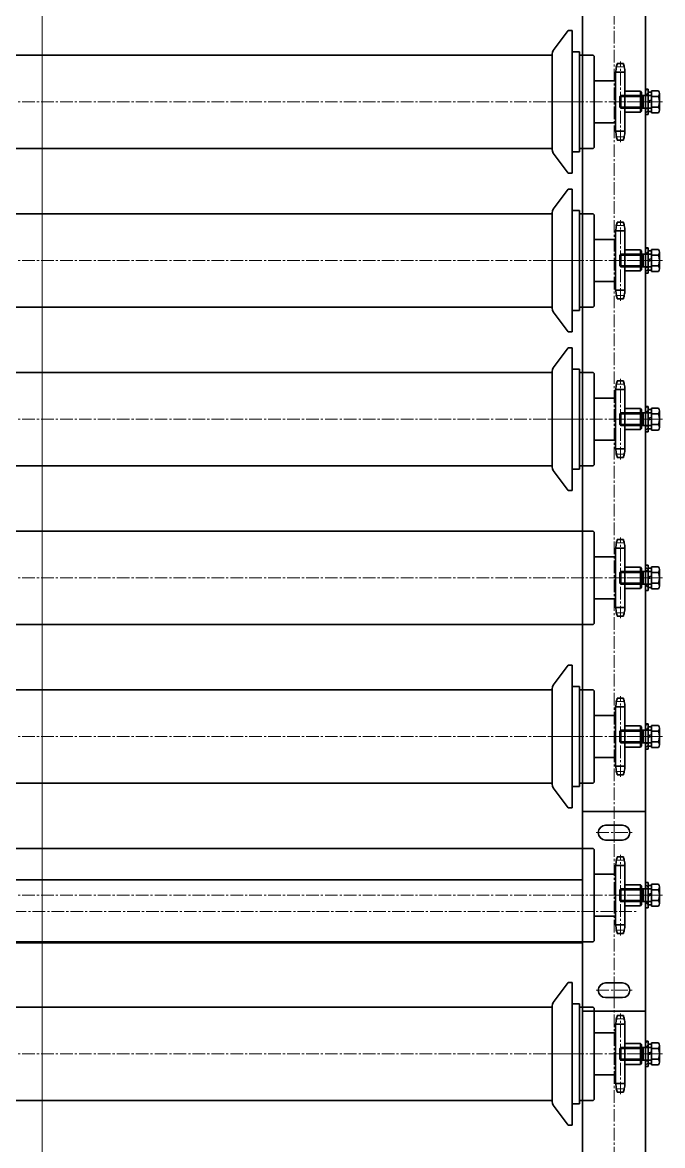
# Model space of a CAD drawing. Header units: millimetres. Extents: x -67280 to 67280, y -47520 to 47520.
# Drawn here: x -47267 to -46658, y -7120 to -6051 of the extents above; entities that cross this region are included whole.
import ezdxf

# ---------------------------------------------------------------- set-up
doc = ezdxf.new("R2010")
doc.units = ezdxf.units.MM
doc.linetypes.add('点画线', pattern=[18, 12, -2, 2, -2])
for name, color, linetype, lineweight in [('ACAD细实线', 2, 'Continuous', 18), ('EB0', 7, 'Continuous', 35), ('EB0_1', 7, 'Continuous', 35), ('中心线层', 1, '点画线', 18), ('粗实线层', 7, 'Continuous', 35)]:
    doc.layers.add(name, color=color, linetype=linetype, lineweight=lineweight)

# ---------------------------------------------------------------- blocks, each defined once
blk = doc.blocks.new('*X1842')
at = {"layer": 'EB0', "linetype": '点画线', "lineweight": 18}
for p, q in [((25, 2693.5), (25, 2770.5)), ((25, 2693.5), (25, 2770.5)), ((20.5, 2765.2), (29.4, 2765.2)), ((20.5, 2765.2), (29.4, 2765.2)), ((-1101.9, 2732), (63.1, 2732)), ((-1101.9, 2732), (63.1, 2732)), ((-18, 2732), (-43, 2732)), ((-18, 2732), (-43, 2732)), ((65.1, 2732), (21.6, 2732)), ((65.1, 2732), (21.6, 2732)), ((48.5, 2732), (57.6, 2732)), ((48.5, 2732), (57.6, 2732)), ((20.5, 2698.8), (29.4, 2698.8)), ((20.5, 2698.8), (29.4, 2698.8)), ((25, 2542.5), (25, 2619.5)), ((25, 2542.5), (25, 2619.5)), ((20.5, 2614.2), (29.4, 2614.2)), ((20.5, 2614.2), (29.4, 2614.2)), ((-1101.9, 2581), (63.1, 2581)), ((-1101.9, 2581), (63.1, 2581)), ((-18, 2581), (-43, 2581)), ((-18, 2581), (-43, 2581)), ((65.1, 2581), (21.6, 2581)), ((65.1, 2581), (21.6, 2581)), ((48.5, 2581), (57.6, 2581)), ((48.5, 2581), (57.6, 2581)), ((20.5, 2547.8), (29.4, 2547.8)), ((20.5, 2547.8), (29.4, 2547.8)), ((20.5, 2463.2), (29.4, 2463.2)), ((20.5, 2463.2), (29.4, 2463.2)), ((25, 2391.5), (25, 2468.5)), ((25, 2391.5), (25, 2468.5)), ((-1101.9, 2430), (63.1, 2430)), ((-1101.9, 2430), (63.1, 2430)), ((-18, 2430), (-43, 2430)), ((-18, 2430), (-43, 2430)), ((65.1, 2430), (21.6, 2430)), ((65.1, 2430), (21.6, 2430)), ((48.5, 2430), (57.6, 2430)), ((48.5, 2430), (57.6, 2430)), ((20.5, 2396.8), (29.4, 2396.8)), ((20.5, 2396.8), (29.4, 2396.8)), ((20.5, 2312.2), (29.4, 2312.2)), ((25, 2240.5), (25, 2317.5)), ((-1101.9, 2279), (63.1, 2279)), ((65.1, 2279), (21.6, 2279)), ((48.5, 2279), (57.6, 2279)), ((20.5, 2245.8), (29.4, 2245.8)), ((20.5, 2161.2), (29.4, 2161.2)), ((25, 2089.5), (25, 2166.5)), ((-1101.9, 2128), (63.1, 2128)), ((-18, 2128), (-43, 2128)), ((65.1, 2128), (21.6, 2128)), ((48.5, 2128), (57.6, 2128)), ((20.5, 2094.8), (29.4, 2094.8)), ((20.5, 2010.2), (29.4, 2010.2)), ((25, 1938.5), (25, 2015.5)), ((-1101.9, 1977), (63.1, 1977)), ((65.1, 1977), (21.6, 1977)), ((48.5, 1977), (57.6, 1977)), ((20.5, 1943.8), (29.4, 1943.8)), ((25, 1787.5), (25, 1864.5)), ((20.5, 1859.2), (29.4, 1859.2)), ((-1101.9, 1826), (63.1, 1826)), ((-18, 1826), (-43, 1826)), ((65.1, 1826), (21.6, 1826)), ((48.5, 1826), (57.6, 1826)), ((20.5, 1792.8), (29.4, 1792.8))]:
    blk.add_line(p, q, dxfattribs=at)
at = {"layer": 'EB0'}
for p, q in [((24.6, 2737.1), (25.5, 2738)), ((24.6, 2737.1), (25.5, 2738)), ((24.6, 2726.9), (24.6, 2737.1)), ((46.6, 2737.1), (24.6, 2737.1)), ((24.6, 2726.9), (24.6, 2737.1)), ((46.6, 2737.1), (24.6, 2737.1)), ((54.6, 2738), (25.5, 2738)), ((25.5, 2726), (25.5, 2738)), ((54.6, 2738), (25.5, 2738)), ((25.5, 2726), (25.5, 2738)), ((45, 2738.1), (49, 2738.1)), ((45, 2738.1), (49, 2738.1)), ((46.6, 2726), (46.6, 2738)), ((46.6, 2726), (46.6, 2738)), ((49, 2720), (49, 2744)), ((49, 2744), (51.5, 2744)), ((49, 2720), (49, 2744)), ((49, 2744), (51.5, 2744)), ((49, 2738.5), (51.5, 2738.5)), ((49, 2738.5), (51.5, 2738.5)), ((51.5, 2744), (51.5, 2720)), ((51.5, 2744), (51.5, 2720)), ((51.5, 2741.2), (51.5, 2722.8)), ((51.5, 2741.2), (54.6, 2741.2)), ((51.5, 2741.2), (51.5, 2722.8)), ((51.5, 2741.2), (54.6, 2741.2)), ((54.6, 2721.6), (54.6, 2742.4)), ((61.3, 2742.4), (54.6, 2742.4)), ((54.6, 2721.6), (54.6, 2742.4)), ((61.3, 2742.4), (54.6, 2742.4)), ((54.6, 2741.2), (54.6, 2722.8)), ((54.6, 2741.2), (54.6, 2722.8)), ((54.6, 2726), (54.6, 2738)), ((54.6, 2726), (54.6, 2738)), ((61.3, 2737.2), (54.6, 2737.2)), ((61.3, 2737.2), (54.6, 2737.2)), ((62.1, 2724.2), (62.1, 2739.8)), ((62.1, 2724.2), (62.1, 2739.8)), ((24.6, 2726.9), (25.5, 2726)), ((46.6, 2726.9), (24.6, 2726.9)), ((24.6, 2726.9), (25.5, 2726)), ((46.6, 2726.9), (24.6, 2726.9)), ((54.6, 2726), (25.5, 2726)), ((54.6, 2726), (25.5, 2726)), ((45, 2725.9), (49, 2725.9)), ((45, 2725.9), (49, 2725.9)), ((51.5, 2725.5), (49, 2725.5)), ((51.5, 2725.5), (49, 2725.5)), ((51.5, 2732.8), (54.6, 2733.6)), ((51.5, 2732.8), (54.6, 2733.6)), ((51.5, 2731.2), (51.9, 2731.3)), ((51.5, 2731.2), (51.9, 2731.3)), ((51.9, 2731.3), (54.6, 2732)), ((51.9, 2731.3), (54.6, 2732)), ((61.3, 2726.8), (54.6, 2726.8)), ((61.3, 2726.8), (54.6, 2726.8)), ((51.5, 2720), (49, 2720)), ((51.5, 2720), (49, 2720)), ((51.5, 2722.8), (54.6, 2722.8)), ((51.5, 2722.8), (54.6, 2722.8)), ((61.3, 2721.6), (54.6, 2721.6)), ((61.3, 2721.6), (54.6, 2721.6)), ((24.6, 2586.1), (25.5, 2587)), ((24.6, 2586.1), (25.5, 2587)), ((54.6, 2587), (25.5, 2587)), ((25.5, 2575), (25.5, 2587)), ((54.6, 2587), (25.5, 2587)), ((25.5, 2575), (25.5, 2587)), ((45, 2587.1), (49, 2587.1)), ((45, 2587.1), (49, 2587.1)), ((46.6, 2575), (46.6, 2587)), ((46.6, 2575), (46.6, 2587)), ((49, 2569), (49, 2593)), ((49, 2593), (51.5, 2593)), ((49, 2569), (49, 2593)), ((49, 2593), (51.5, 2593)), ((49, 2587.5), (51.5, 2587.5)), ((49, 2587.5), (51.5, 2587.5)), ((51.5, 2593), (51.5, 2569)), ((51.5, 2593), (51.5, 2569)), ((51.5, 2590.2), (51.5, 2571.8)), ((51.5, 2590.2), (54.6, 2590.2)), ((51.5, 2590.2), (51.5, 2571.8)), ((51.5, 2590.2), (54.6, 2590.2)), ((54.6, 2570.6), (54.6, 2591.4)), ((61.3, 2591.4), (54.6, 2591.4)), ((54.6, 2570.6), (54.6, 2591.4)), ((61.3, 2591.4), (54.6, 2591.4)), ((54.6, 2590.2), (54.6, 2571.8)), ((54.6, 2590.2), (54.6, 2571.8)), ((54.6, 2575), (54.6, 2587)), ((54.6, 2575), (54.6, 2587)), ((62.1, 2573.2), (62.1, 2588.8)), ((62.1, 2573.2), (62.1, 2588.8)), ((24.6, 2575.9), (24.6, 2586.1)), ((46.6, 2586.1), (24.6, 2586.1)), ((24.6, 2575.9), (24.6, 2586.1)), ((46.6, 2586.1), (24.6, 2586.1)), ((24.6, 2575.9), (25.5, 2575)), ((46.6, 2575.9), (24.6, 2575.9)), ((24.6, 2575.9), (25.5, 2575)), ((46.6, 2575.9), (24.6, 2575.9)), ((51.5, 2581.8), (54.6, 2582.6)), ((51.5, 2581.8), (54.6, 2582.6)), ((51.5, 2580.2), (51.9, 2580.3)), ((51.5, 2580.2), (51.9, 2580.3)), ((51.9, 2580.3), (54.6, 2581)), ((51.9, 2580.3), (54.6, 2581)), ((61.3, 2586.2), (54.6, 2586.2)), ((61.3, 2586.2), (54.6, 2586.2)), ((61.3, 2575.8), (54.6, 2575.8)), ((61.3, 2575.8), (54.6, 2575.8)), ((54.6, 2575), (25.5, 2575)), ((54.6, 2575), (25.5, 2575)), ((45, 2574.9), (49, 2574.9)), ((45, 2574.9), (49, 2574.9)), ((51.5, 2574.5), (49, 2574.5)), ((51.5, 2574.5), (49, 2574.5)), ((51.5, 2569), (49, 2569)), ((51.5, 2569), (49, 2569)), ((51.5, 2571.8), (54.6, 2571.8)), ((51.5, 2571.8), (54.6, 2571.8)), ((61.3, 2570.6), (54.6, 2570.6)), ((61.3, 2570.6), (54.6, 2570.6)), ((49, 2418), (49, 2442)), ((49, 2442), (51.5, 2442)), ((49, 2418), (49, 2442)), ((49, 2442), (51.5, 2442)), ((51.5, 2442), (51.5, 2418)), ((51.5, 2442), (51.5, 2418)), ((51.5, 2439.2), (51.5, 2420.8)), ((51.5, 2439.2), (54.6, 2439.2)), ((51.5, 2439.2), (51.5, 2420.8)), ((51.5, 2439.2), (54.6, 2439.2)), ((54.6, 2419.6), (54.6, 2440.4)), ((61.3, 2440.4), (54.6, 2440.4)), ((54.6, 2419.6), (54.6, 2440.4)), ((61.3, 2440.4), (54.6, 2440.4)), ((54.6, 2439.2), (54.6, 2420.8)), ((54.6, 2439.2), (54.6, 2420.8)), ((62.1, 2422.2), (62.1, 2437.8)), ((62.1, 2422.2), (62.1, 2437.8)), ((24.6, 2435.1), (25.5, 2436)), ((24.6, 2435.1), (25.5, 2436)), ((24.6, 2424.9), (24.6, 2435.1)), ((46.6, 2435.1), (24.6, 2435.1)), ((24.6, 2424.9), (24.6, 2435.1)), ((46.6, 2435.1), (24.6, 2435.1)), ((54.6, 2436), (25.5, 2436)), ((25.5, 2424), (25.5, 2436)), ((54.6, 2436), (25.5, 2436)), ((25.5, 2424), (25.5, 2436)), ((45, 2436.1), (49, 2436.1)), ((45, 2436.1), (49, 2436.1)), ((46.6, 2424), (46.6, 2436)), ((46.6, 2424), (46.6, 2436)), ((49, 2436.5), (51.5, 2436.5)), ((49, 2436.5), (51.5, 2436.5)), ((51.5, 2430.8), (54.6, 2431.6)), ((51.5, 2430.8), (54.6, 2431.6)), ((51.5, 2429.2), (51.9, 2429.3)), ((51.5, 2429.2), (51.9, 2429.3)), ((51.9, 2429.3), (54.6, 2430)), ((51.9, 2429.3), (54.6, 2430)), ((54.6, 2424), (54.6, 2436)), ((54.6, 2424), (54.6, 2436)), ((61.3, 2435.2), (54.6, 2435.2)), ((61.3, 2435.2), (54.6, 2435.2)), ((24.6, 2424.9), (25.5, 2424)), ((46.6, 2424.9), (24.6, 2424.9)), ((24.6, 2424.9), (25.5, 2424)), ((46.6, 2424.9), (24.6, 2424.9)), ((54.6, 2424), (25.5, 2424)), ((54.6, 2424), (25.5, 2424)), ((45, 2423.9), (49, 2423.9)), ((45, 2423.9), (49, 2423.9)), ((51.5, 2423.5), (49, 2423.5)), ((51.5, 2423.5), (49, 2423.5)), ((51.5, 2418), (49, 2418)), ((51.5, 2418), (49, 2418)), ((51.5, 2420.8), (54.6, 2420.8)), ((51.5, 2420.8), (54.6, 2420.8)), ((61.3, 2424.8), (54.6, 2424.8)), ((61.3, 2424.8), (54.6, 2424.8)), ((61.3, 2419.6), (54.6, 2419.6)), ((61.3, 2419.6), (54.6, 2419.6)), ((49, 2267), (49, 2291)), ((49, 2291), (51.5, 2291)), ((51.5, 2291), (51.5, 2267)), ((51.5, 2288.2), (51.5, 2269.8)), ((51.5, 2288.2), (54.6, 2288.2)), ((54.6, 2268.6), (54.6, 2289.4)), ((61.3, 2289.4), (54.6, 2289.4)), ((54.6, 2288.2), (54.6, 2269.8)), ((24.6, 2284.1), (25.5, 2285)), ((24.6, 2273.9), (24.6, 2284.1)), ((46.6, 2284.1), (24.6, 2284.1)), ((54.6, 2285), (25.5, 2285)), ((25.5, 2273), (25.5, 2285)), ((46.6, 2273), (46.6, 2285)), ((49, 2285.5), (51.5, 2285.5)), ((51.5, 2279.8), (54.6, 2280.6)), ((51.5, 2278.2), (51.9, 2278.3)), ((51.9, 2278.3), (54.6, 2279)), ((54.6, 2273), (54.6, 2285)), ((61.3, 2284.2), (54.6, 2284.2)), ((62.1, 2271.2), (62.1, 2286.8)), ((24.6, 2273.9), (25.5, 2273)), ((46.6, 2273.9), (24.6, 2273.9)), ((54.6, 2273), (25.5, 2273)), ((51.5, 2272.5), (49, 2272.5)), ((51.5, 2267), (49, 2267)), ((51.5, 2269.8), (54.6, 2269.8)), ((61.3, 2273.8), (54.6, 2273.8)), ((61.3, 2268.6), (54.6, 2268.6)), ((49, 2116), (49, 2140)), ((49, 2140), (51.5, 2140)), ((51.5, 2140), (51.5, 2116)), ((54.6, 2117.6), (54.6, 2138.4)), ((61.3, 2138.4), (54.6, 2138.4)), ((24.6, 2133.1), (25.5, 2134)), ((24.6, 2122.9), (24.6, 2133.1)), ((46.6, 2133.1), (24.6, 2133.1)), ((54.6, 2134), (25.5, 2134)), ((25.5, 2122), (25.5, 2134)), ((45, 2134.1), (49, 2134.1)), ((46.6, 2122), (46.6, 2134)), ((49, 2134.5), (51.5, 2134.5)), ((51.5, 2137.2), (51.5, 2118.8)), ((51.5, 2137.2), (54.6, 2137.2)), ((51.5, 2128.8), (54.6, 2129.6)), ((51.5, 2127.2), (51.9, 2127.3)), ((51.9, 2127.3), (54.6, 2128)), ((54.6, 2137.2), (54.6, 2118.8)), ((54.6, 2122), (54.6, 2134)), ((61.3, 2133.2), (54.6, 2133.2)), ((62.1, 2120.2), (62.1, 2135.8)), ((24.6, 2122.9), (25.5, 2122)), ((46.6, 2122.9), (24.6, 2122.9)), ((54.6, 2122), (25.5, 2122)), ((45, 2121.9), (49, 2121.9)), ((51.5, 2121.5), (49, 2121.5)), ((51.5, 2118.8), (54.6, 2118.8)), ((61.3, 2122.8), (54.6, 2122.8)), ((61.3, 2117.6), (54.6, 2117.6)), ((51.5, 2116), (49, 2116)), ((49, 1965), (49, 1989)), ((49, 1989), (51.5, 1989)), ((51.5, 1989), (51.5, 1965)), ((24.6, 1982.1), (25.5, 1983)), ((24.6, 1971.9), (24.6, 1982.1)), ((46.6, 1982.1), (24.6, 1982.1)), ((54.6, 1983), (25.5, 1983)), ((25.5, 1971), (25.5, 1983)), ((46.6, 1971), (46.6, 1983)), ((49, 1983.5), (51.5, 1983.5)), ((51.5, 1986.2), (51.5, 1967.8)), ((51.5, 1986.2), (54.6, 1986.2)), ((51.5, 1977.8), (54.6, 1978.6)), ((54.6, 1966.6), (54.6, 1987.4)), ((61.3, 1987.4), (54.6, 1987.4)), ((54.6, 1986.2), (54.6, 1967.8)), ((54.6, 1971), (54.6, 1983)), ((61.3, 1982.2), (54.6, 1982.2)), ((62.1, 1969.2), (62.1, 1984.8)), ((24.6, 1971.9), (25.5, 1971)), ((46.6, 1971.9), (24.6, 1971.9)), ((54.6, 1971), (25.5, 1971)), ((51.5, 1970.5), (49, 1970.5)), ((51.5, 1976.2), (51.9, 1976.3)), ((51.5, 1967.8), (54.6, 1967.8)), ((51.9, 1976.3), (54.6, 1977)), ((61.3, 1971.8), (54.6, 1971.8)), ((61.3, 1966.6), (54.6, 1966.6)), ((51.5, 1965), (49, 1965)), ((24.6, 1831.1), (25.5, 1832)), ((24.6, 1820.9), (24.6, 1831.1)), ((46.6, 1831.1), (24.6, 1831.1)), ((54.6, 1832), (25.5, 1832)), ((25.5, 1820), (25.5, 1832)), ((45, 1832.1), (49, 1832.1)), ((46.6, 1820), (46.6, 1832)), ((49, 1814), (49, 1838)), ((49, 1838), (51.5, 1838)), ((49, 1832.5), (51.5, 1832.5)), ((51.5, 1838), (51.5, 1814)), ((51.5, 1835.2), (51.5, 1816.8)), ((51.5, 1835.2), (54.6, 1835.2)), ((51.5, 1826.8), (54.6, 1827.6)), ((54.6, 1815.6), (54.6, 1836.4)), ((61.3, 1836.4), (54.6, 1836.4)), ((54.6, 1835.2), (54.6, 1816.8)), ((54.6, 1820), (54.6, 1832)), ((61.3, 1831.2), (54.6, 1831.2)), ((62.1, 1818.2), (62.1, 1833.8)), ((24.6, 1820.9), (25.5, 1820)), ((46.6, 1820.9), (24.6, 1820.9)), ((54.6, 1820), (25.5, 1820)), ((45, 1819.9), (49, 1819.9)), ((51.5, 1819.5), (49, 1819.5)), ((51.5, 1825.2), (51.9, 1825.3)), ((51.9, 1825.3), (54.6, 1826)), ((61.3, 1820.8), (54.6, 1820.8)), ((51.5, 1814), (49, 1814)), ((51.5, 1816.8), (54.6, 1816.8)), ((61.3, 1815.6), (54.6, 1815.6))]:
    blk.add_line(p, q, dxfattribs=at)
at = {"layer": 'EB0', "linetype": 'Continuous', "lineweight": 18}
for p, q in [((49, 2742.3), (50.7, 2744)), ((49, 2742.3), (50.7, 2744)), ((49.4, 2738.5), (51.5, 2740.6)), ((49.4, 2738.5), (51.5, 2740.6)), ((49, 2721.1), (51.5, 2723.6)), ((49, 2721.1), (51.5, 2723.6)), ((49, 2591.3), (50.7, 2593)), ((49, 2591.3), (50.7, 2593)), ((49.4, 2587.5), (51.5, 2589.6)), ((49.4, 2587.5), (51.5, 2589.6)), ((49, 2570.1), (51.5, 2572.6)), ((49, 2570.1), (51.5, 2572.6)), ((49, 2440.3), (50.7, 2442)), ((49, 2440.3), (50.7, 2442)), ((49.4, 2436.5), (51.5, 2438.6)), ((49.4, 2436.5), (51.5, 2438.6)), ((49, 2419.1), (51.5, 2421.6)), ((49, 2419.1), (51.5, 2421.6)), ((49, 2289.2), (51.5, 2286.7)), ((49, 2272.2), (51.5, 2269.7)), ((49, 2268), (50, 2267)), ((49, 2138.3), (50.7, 2140)), ((49.4, 2134.5), (51.5, 2136.6)), ((49, 2117.1), (51.5, 2119.6)), ((49, 1987.2), (51.5, 1984.7)), ((49, 1970.2), (51.5, 1967.7)), ((49, 1966), (50, 1965)), ((49, 1836.3), (50.7, 1838)), ((49.4, 1832.5), (51.5, 1834.6)), ((49, 1815.1), (51.5, 1817.6))]:
    blk.add_line(p, q, dxfattribs=at)
at = {"layer": 'EB0', "color": 1, "linetype": '点画线', "lineweight": 18}
for p, q in [((46, 2732), (54.5, 2732)), ((46, 2732), (54.5, 2732)), ((46, 2581), (54.5, 2581)), ((46, 2581), (54.5, 2581)), ((46, 2430), (54.5, 2430)), ((46, 2430), (54.5, 2430)), ((46, 2279), (54.5, 2279)), ((46, 2128), (54.5, 2128)), ((46, 1977), (54.5, 1977)), ((46, 1826), (54.5, 1826))]:
    blk.add_line(p, q, dxfattribs=at)
at = {"layer": 'EB0'}
for centre, radius, start, end in [((57.3, 2739.8), 4.79, 327.1328, 32.8672), ((57.3, 2739.8), 4.79, 327.1328, 32.8672), ((44.1, 2732), 18, 343.2213, 16.7787), ((44.1, 2732), 18, 343.2213, 16.7787), ((57.3, 2724.2), 4.79, 327.1328, 32.8672), ((57.3, 2724.2), 4.79, 327.1328, 32.8672), ((57.3, 2588.8), 4.79, 327.1328, 32.8672), ((57.3, 2588.8), 4.79, 327.1328, 32.8672), ((44.1, 2581), 18, 343.2213, 16.7787), ((44.1, 2581), 18, 343.2213, 16.7787), ((57.3, 2573.2), 4.79, 327.1328, 32.8672), ((57.3, 2573.2), 4.79, 327.1328, 32.8672), ((57.3, 2437.8), 4.79, 327.1328, 32.8672), ((57.3, 2437.8), 4.79, 327.1328, 32.8672), ((44.1, 2430), 18, 343.2213, 16.7787), ((44.1, 2430), 18, 343.2213, 16.7787), ((57.3, 2422.2), 4.79, 327.1328, 32.8672), ((57.3, 2422.2), 4.79, 327.1328, 32.8672), ((57.3, 2286.8), 4.79, 327.1328, 32.8672), ((44.1, 2279), 18, 343.2213, 16.7787), ((57.3, 2271.2), 4.79, 327.1328, 32.8672), ((57.3, 2135.8), 4.79, 327.1328, 32.8672), ((44.1, 2128), 18, 343.2213, 16.7787), ((57.3, 2120.2), 4.79, 327.1328, 32.8672), ((57.3, 1984.8), 4.79, 327.1328, 32.8672), ((44.1, 1977), 18, 343.2213, 16.7787), ((57.3, 1969.2), 4.79, 327.1328, 32.8672), ((57.3, 1833.8), 4.79, 327.1328, 32.8672), ((44.1, 1826), 18, 343.2213, 16.7787), ((57.3, 1818.2), 4.79, 327.1328, 32.8672)]:
    blk.add_arc(centre, radius, start, end, dxfattribs=at)
at = {"layer": 'EB0_1'}
for p, q in [((-11, -108.5), (-11, 3591.5)), ((49, 3591.5), (49, -108.5)), ((-11, 1866.5), (-11, 2056.5)), ((-11, 2056.5), (49, 2056.5)), ((49, 1866.5), (49, 2056.5)), ((11, 2043.5), (27, 2043.5)), ((27, 2029.5), (11, 2029.5)), ((-1039, 1991.5), (-11, 1991.5)), ((-1039, 1931.5), (-11, 1931.5)), ((27, 1893.5), (11, 1893.5)), ((11, 1879.5), (27, 1879.5)), ((-11, 1866.5), (49, 1866.5))]:
    blk.add_line(p, q, dxfattribs=at)
at = {"layer": 'EB0_1', "linetype": 'Continuous', "lineweight": 35}
for p, q in [((29.4, 2722), (44, 2722)), ((29.4, 2722), (44, 2722)), ((29.4, 2571), (44, 2571)), ((29.4, 2571), (44, 2571)), ((29.4, 2420), (44, 2420)), ((29.4, 2420), (44, 2420)), ((29.4, 2118), (44, 2118)), ((29.4, 1816), (44, 1816))]:
    blk.add_line(p, q, dxfattribs=at)
at = {"layer": 'EB0_1'}
for centre, start, end in [((11, 2036.5), 90, 270), ((27, 2036.5), 270, 90), ((11, 1886.5), 90, 270), ((27, 1886.5), 270, 90)]:
    blk.add_arc(centre, 7, start, end, dxfattribs=at)
at = {"layer": '中心线层'}
blk.add_line((-525, 3691.5), (-525, -111.5), dxfattribs=at)
at = {"layer": '中心线层', "linetype": '点画线', "lineweight": 18}
for p, q in [((19, 3591.5), (19, -108.5)), ((19, 2046), (19, 2027)), ((2.1, 2036.5), (37, 2036.5)), ((-1092, 1961.5), (42, 1961.5)), ((19, 1877), (19, 1896)), ((2.1, 1886.5), (37, 1886.5))]:
    blk.add_line(p, q, dxfattribs=at)
at = {"layer": '粗实线层', "linetype": 'Continuous', "lineweight": 35}
for p, q in [((-37.9, 2782.2), (-24.7, 2800)), ((-37.9, 2782.2), (-24.7, 2800)), ((-21, 2800), (-24.7, 2800)), ((-21, 2800), (-24.7, 2800)), ((-21, 2664), (-21, 2800)), ((-21, 2664), (-21, 2800)), ((-14, 2779.5), (-21, 2779.5)), ((-14, 2779.5), (-21, 2779.5)), ((-14, 2779.5), (-14, 2684.5)), ((-14, 2779.5), (-14, 2684.5)), ((-40, 2776.5), (-1010, 2776.5)), ((-40, 2776.5), (-1010, 2776.5)), ((-40, 2688.3), (-40, 2775.7)), ((-40, 2688.3), (-40, 2775.7)), ((-1, 2776.5), (-14, 2776.5)), ((-1, 2776.5), (-14, 2776.5)), ((-1, 2776.5), (0, 2775.5)), ((-1, 2776.5), (0, 2775.5)), ((0, 2775.5), (0, 2688.5)), ((0, 2775.5), (0, 2688.5)), ((27.9, 2768.5), (22.1, 2768.5)), ((27.9, 2768.5), (22.1, 2768.5)), ((20.5, 2760.1), (29.4, 2760.1)), ((20.5, 2703.9), (20.5, 2760.1)), ((20.5, 2760.1), (29.4, 2760.1)), ((20.5, 2703.9), (20.5, 2760.1)), ((29.4, 2760.1), (29.4, 2703.9)), ((29.4, 2760.1), (29.4, 2703.9)), ((20.5, 2752), (0, 2752)), ((20.5, 2752), (0, 2752)), ((29.4, 2742), (44, 2742)), ((44, 2742), (29.4, 2742)), ((29.4, 2742), (44, 2742)), ((44, 2742), (29.4, 2742)), ((45, 2741), (44, 2742)), ((44, 2722), (44, 2742)), ((45, 2741), (44, 2742)), ((44, 2722), (44, 2742)), ((45, 2723), (45, 2741)), ((45, 2723), (45, 2741)), ((44, 2722), (29.4, 2722)), ((44, 2722), (29.4, 2722)), ((44, 2722), (45, 2723)), ((44, 2722), (45, 2723)), ((20.5, 2712), (0, 2712)), ((20.5, 2712), (0, 2712)), ((20.5, 2703.9), (29.4, 2703.9)), ((20.5, 2703.9), (29.4, 2703.9)), ((27.9, 2695.5), (22.1, 2695.5)), ((27.9, 2695.5), (22.1, 2695.5)), ((-40, 2687.5), (-1010, 2687.5)), ((-40, 2687.5), (-1010, 2687.5)), ((-14, 2684.5), (-21, 2684.5)), ((-14, 2684.5), (-21, 2684.5)), ((-1, 2687.5), (-14, 2687.5)), ((-1, 2687.5), (-14, 2687.5)), ((-1, 2687.5), (0, 2688.5)), ((-1, 2687.5), (0, 2688.5)), ((-37.9, 2681.8), (-24.7, 2664)), ((-37.9, 2681.8), (-24.7, 2664)), ((-21, 2664), (-24.7, 2664)), ((-21, 2664), (-24.7, 2664)), ((-37.9, 2631.2), (-24.7, 2649)), ((-37.9, 2631.2), (-24.7, 2649)), ((-21, 2649), (-24.7, 2649)), ((-21, 2649), (-24.7, 2649)), ((-21, 2513), (-21, 2649)), ((-21, 2513), (-21, 2649)), ((-40, 2625.5), (-1010, 2625.5)), ((-40, 2625.5), (-1010, 2625.5)), ((-40, 2537.3), (-40, 2624.7)), ((-40, 2537.3), (-40, 2624.7)), ((-14, 2628.5), (-21, 2628.5)), ((-14, 2628.5), (-21, 2628.5)), ((-14, 2628.5), (-14, 2533.5)), ((-14, 2628.5), (-14, 2533.5)), ((-1, 2625.5), (-14, 2625.5)), ((-1, 2625.5), (-14, 2625.5)), ((-1, 2625.5), (0, 2624.5)), ((-1, 2625.5), (0, 2624.5)), ((0, 2624.5), (0, 2537.5)), ((0, 2624.5), (0, 2537.5)), ((20.5, 2609.1), (29.4, 2609.1)), ((20.5, 2552.9), (20.5, 2609.1)), ((20.5, 2609.1), (29.4, 2609.1)), ((20.5, 2552.9), (20.5, 2609.1)), ((27.9, 2617.5), (22.1, 2617.5)), ((27.9, 2617.5), (22.1, 2617.5)), ((29.4, 2609.1), (29.4, 2552.9)), ((29.4, 2609.1), (29.4, 2552.9)), ((20.5, 2601), (0, 2601)), ((20.5, 2601), (0, 2601)), ((29.4, 2591), (44, 2591)), ((44, 2591), (29.4, 2591)), ((29.4, 2591), (44, 2591)), ((44, 2591), (29.4, 2591)), ((45, 2590), (44, 2591)), ((44, 2571), (44, 2591)), ((45, 2590), (44, 2591)), ((44, 2571), (44, 2591)), ((45, 2572), (45, 2590)), ((45, 2572), (45, 2590)), ((44, 2571), (29.4, 2571)), ((44, 2571), (29.4, 2571)), ((44, 2571), (45, 2572)), ((44, 2571), (45, 2572)), ((20.5, 2561), (0, 2561)), ((20.5, 2561), (0, 2561)), ((20.5, 2552.9), (29.4, 2552.9)), ((20.5, 2552.9), (29.4, 2552.9)), ((27.9, 2544.5), (22.1, 2544.5)), ((27.9, 2544.5), (22.1, 2544.5)), ((-40, 2536.5), (-1010, 2536.5)), ((-40, 2536.5), (-1010, 2536.5)), ((-14, 2533.5), (-21, 2533.5)), ((-14, 2533.5), (-21, 2533.5)), ((-1, 2536.5), (-14, 2536.5)), ((-1, 2536.5), (-14, 2536.5)), ((-1, 2536.5), (0, 2537.5)), ((-1, 2536.5), (0, 2537.5)), ((-37.9, 2530.8), (-24.7, 2513)), ((-37.9, 2530.8), (-24.7, 2513)), ((-21, 2513), (-24.7, 2513)), ((-21, 2513), (-24.7, 2513)), ((-37.9, 2480.2), (-24.7, 2498)), ((-37.9, 2480.2), (-24.7, 2498)), ((-21, 2498), (-24.7, 2498)), ((-21, 2498), (-24.7, 2498)), ((-21, 2362), (-21, 2498)), ((-21, 2362), (-21, 2498)), ((-40, 2474.5), (-1010, 2474.5)), ((-40, 2474.5), (-1010, 2474.5)), ((-40, 2386.3), (-40, 2473.7)), ((-40, 2386.3), (-40, 2473.7)), ((-14, 2477.5), (-21, 2477.5)), ((-14, 2477.5), (-21, 2477.5)), ((-14, 2477.5), (-14, 2382.5)), ((-14, 2477.5), (-14, 2382.5)), ((-1, 2474.5), (-14, 2474.5)), ((-1, 2474.5), (-14, 2474.5)), ((-1, 2474.5), (0, 2473.5)), ((-1, 2474.5), (0, 2473.5)), ((0, 2473.5), (0, 2386.5)), ((0, 2473.5), (0, 2386.5)), ((27.9, 2466.5), (22.1, 2466.5)), ((27.9, 2466.5), (22.1, 2466.5)), ((20.5, 2450), (0, 2450)), ((20.5, 2450), (0, 2450)), ((20.5, 2458.1), (29.4, 2458.1)), ((20.5, 2401.9), (20.5, 2458.1)), ((20.5, 2458.1), (29.4, 2458.1)), ((20.5, 2401.9), (20.5, 2458.1)), ((29.4, 2458.1), (29.4, 2401.9)), ((29.4, 2458.1), (29.4, 2401.9)), ((29.4, 2440), (44, 2440)), ((44, 2440), (29.4, 2440)), ((29.4, 2440), (44, 2440)), ((44, 2440), (29.4, 2440)), ((45, 2439), (44, 2440)), ((44, 2420), (44, 2440)), ((45, 2439), (44, 2440)), ((44, 2420), (44, 2440)), ((45, 2421), (45, 2439)), ((45, 2421), (45, 2439)), ((44, 2420), (29.4, 2420)), ((44, 2420), (29.4, 2420)), ((44, 2420), (45, 2421)), ((44, 2420), (45, 2421)), ((20.5, 2410), (0, 2410)), ((20.5, 2410), (0, 2410)), ((20.5, 2401.9), (29.4, 2401.9)), ((20.5, 2401.9), (29.4, 2401.9)), ((-40, 2385.5), (-1010, 2385.5)), ((-40, 2385.5), (-1010, 2385.5)), ((-1, 2385.5), (-14, 2385.5)), ((-1, 2385.5), (-14, 2385.5)), ((-1, 2385.5), (0, 2386.5)), ((-1, 2385.5), (0, 2386.5)), ((27.9, 2393.5), (22.1, 2393.5)), ((27.9, 2393.5), (22.1, 2393.5)), ((-37.9, 2379.8), (-24.7, 2362)), ((-37.9, 2379.8), (-24.7, 2362)), ((-14, 2382.5), (-21, 2382.5)), ((-14, 2382.5), (-21, 2382.5)), ((-21, 2362), (-24.7, 2362)), ((-21, 2362), (-24.7, 2362)), ((-1, 2323.5), (-1049, 2323.5)), ((-1, 2323.5), (0, 2322.5)), ((0, 2322.5), (0, 2235.5)), ((27.9, 2315.5), (22.1, 2315.5)), ((20.5, 2299), (0, 2299)), ((20.5, 2307.1), (29.4, 2307.1)), ((20.5, 2250.9), (20.5, 2307.1)), ((29.4, 2307.1), (29.4, 2250.9)), ((29.4, 2289), (44, 2289)), ((44, 2289), (29.4, 2289)), ((45, 2288), (44, 2289)), ((44, 2269), (44, 2289)), ((45, 2270), (45, 2288)), ((29.4, 2269), (44, 2269)), ((44, 2269), (29.4, 2269)), ((44, 2269), (45, 2270)), ((20.5, 2259), (0, 2259)), ((20.5, 2250.9), (29.4, 2250.9)), ((-1, 2234.5), (-1049, 2234.5)), ((-1, 2234.5), (0, 2235.5)), ((27.9, 2242.5), (22.1, 2242.5)), ((-37.9, 2178.2), (-24.7, 2196)), ((-21, 2196), (-24.7, 2196)), ((-21, 2060), (-21, 2196)), ((-40, 2172.5), (-1010, 2172.5)), ((-40, 2084.3), (-40, 2171.7)), ((-14, 2175.5), (-21, 2175.5)), ((-14, 2175.5), (-14, 2080.5)), ((-1, 2172.5), (-14, 2172.5)), ((-1, 2172.5), (0, 2171.5)), ((0, 2171.5), (0, 2084.5)), ((27.9, 2164.5), (22.1, 2164.5)), ((20.5, 2156.1), (29.4, 2156.1)), ((20.5, 2099.9), (20.5, 2156.1)), ((29.4, 2156.1), (29.4, 2099.9)), ((20.5, 2148), (0, 2148)), ((29.4, 2138), (44, 2138)), ((44, 2138), (29.4, 2138)), ((45, 2137), (44, 2138)), ((44, 2118), (44, 2138)), ((45, 2119), (45, 2137)), ((44, 2118), (29.4, 2118)), ((44, 2118), (45, 2119)), ((20.5, 2108), (0, 2108)), ((20.5, 2099.9), (29.4, 2099.9)), ((-1, 2083.5), (0, 2084.5)), ((27.9, 2091.5), (22.1, 2091.5)), ((-40, 2083.5), (-1010, 2083.5)), ((-37.9, 2077.8), (-24.7, 2060)), ((-14, 2080.5), (-21, 2080.5)), ((-1, 2083.5), (-14, 2083.5)), ((-21, 2060), (-24.7, 2060)), ((-1, 2021.5), (-1049, 2021.5)), ((-1, 2021.5), (0, 2020.5)), ((0, 2020.5), (0, 1933.5)), ((27.9, 2013.5), (22.1, 2013.5)), ((20.5, 2005.1), (29.4, 2005.1)), ((20.5, 1948.9), (20.5, 2005.1)), ((29.4, 2005.1), (29.4, 1948.9)), ((20.5, 1997), (0, 1997)), ((29.4, 1987), (44, 1987)), ((44, 1987), (29.4, 1987)), ((45, 1986), (44, 1987)), ((44, 1967), (44, 1987)), ((45, 1968), (45, 1986)), ((29.4, 1967), (44, 1967)), ((44, 1967), (29.4, 1967)), ((44, 1967), (45, 1968)), ((20.5, 1957), (0, 1957)), ((20.5, 1948.9), (29.4, 1948.9)), ((27.9, 1940.5), (22.1, 1940.5)), ((-1, 1932.5), (-1049, 1932.5)), ((-1, 1932.5), (0, 1933.5)), ((-37.9, 1876.2), (-24.7, 1894)), ((-21, 1894), (-24.7, 1894)), ((-21, 1758), (-21, 1894)), ((-40, 1870.5), (-1010, 1870.5)), ((-14, 1873.5), (-21, 1873.5)), ((-14, 1873.5), (-14, 1778.5)), ((-1, 1870.5), (-14, 1870.5)), ((-1, 1870.5), (0, 1869.5)), ((-40, 1782.3), (-40, 1869.7)), ((0, 1869.5), (0, 1782.5)), ((27.9, 1862.5), (22.1, 1862.5)), ((20.5, 1854.1), (29.4, 1854.1)), ((20.5, 1797.9), (20.5, 1854.1)), ((29.4, 1854.1), (29.4, 1797.9)), ((20.5, 1846), (0, 1846)), ((29.4, 1836), (44, 1836)), ((44, 1836), (29.4, 1836)), ((45, 1835), (44, 1836)), ((44, 1816), (44, 1836)), ((45, 1817), (45, 1835)), ((44, 1816), (45, 1817)), ((44, 1816), (29.4, 1816)), ((20.5, 1806), (0, 1806)), ((20.5, 1797.9), (29.4, 1797.9)), ((27.9, 1789.5), (22.1, 1789.5)), ((-40, 1781.5), (-1010, 1781.5)), ((-37.9, 1775.8), (-24.7, 1758)), ((-14, 1778.5), (-21, 1778.5)), ((-1, 1781.5), (-14, 1781.5)), ((-1, 1781.5), (0, 1782.5)), ((-21, 1758), (-24.7, 1758))]:
    blk.add_line(p, q, dxfattribs=at)
for centre, start, end in [((-29, 2775.7), 143.5872, 180), ((-29, 2775.7), 143.5872, 180), ((-29, 2688.3), 180, 216.4128), ((-29, 2688.3), 180, 216.4128), ((-29, 2624.7), 143.5872, 180), ((-29, 2624.7), 143.5872, 180), ((-29, 2537.3), 180, 216.4128), ((-29, 2537.3), 180, 216.4128), ((-29, 2473.7), 143.5872, 180), ((-29, 2473.7), 143.5872, 180), ((-29, 2386.3), 180, 216.4128), ((-29, 2386.3), 180, 216.4128), ((-29, 2171.7), 143.5872, 180), ((-29, 2084.3), 180, 216.4128), ((-29, 1869.7), 143.5872, 180), ((-29, 1782.3), 180, 216.4128)]:
    blk.add_arc(centre, 11, start, end, dxfattribs=at)
for points, knots in [([(22.1, 2768.5), (21.8, 2767.4), (21.1, 2764.6), (20.8, 2761.8), (20.5, 2760.1)], [0, 0, 0, 0, 6879.960618, 17194.270798, 17194.270798, 17194.270798, 17194.270798]), ([(22.1, 2768.5), (21.8, 2767.4), (21.1, 2764.6), (20.8, 2761.8), (20.5, 2760.1)], [0, 0, 0, 0, 6879.960618, 17194.270798, 17194.270798, 17194.270798, 17194.270798]), ([(27.9, 2768.5), (28.2, 2767.4), (28.9, 2764.6), (29.2, 2761.8), (29.4, 2760.1)], [0, 0, 0, 0, 6870.429651, 17170.45118, 17170.45118, 17170.45118, 17170.45118]), ([(27.9, 2768.5), (28.2, 2767.4), (28.9, 2764.6), (29.2, 2761.8), (29.4, 2760.1)], [0, 0, 0, 0, 6870.429651, 17170.45118, 17170.45118, 17170.45118, 17170.45118]), ([(22.1, 2695.5), (21.8, 2696.6), (21.1, 2699.4), (20.8, 2702.2), (20.5, 2703.9)], [0, 0, 0, 0, 6715.862778, 16784.1605, 16784.1605, 16784.1605, 16784.1605]), ([(22.1, 2695.5), (21.8, 2696.6), (21.1, 2699.4), (20.8, 2702.2), (20.5, 2703.9)], [0, 0, 0, 0, 6715.862778, 16784.1605, 16784.1605, 16784.1605, 16784.1605]), ([(27.9, 2695.5), (28.2, 2696.6), (28.9, 2699.4), (29.2, 2702.2), (29.4, 2703.9)], [0, 0, 0, 0, 6706.340121, 16760.361652, 16760.361652, 16760.361652, 16760.361652]), ([(27.9, 2695.5), (28.2, 2696.6), (28.9, 2699.4), (29.2, 2702.2), (29.4, 2703.9)], [0, 0, 0, 0, 6706.340121, 16760.361652, 16760.361652, 16760.361652, 16760.361652]), ([(22.1, 2617.5), (21.8, 2616.4), (21.1, 2613.6), (20.8, 2610.8), (20.5, 2609.1)], [0, 0, 0, 0, 6502.788429, 16251.649014, 16251.649014, 16251.649014, 16251.649014]), ([(22.1, 2617.5), (21.8, 2616.4), (21.1, 2613.6), (20.8, 2610.8), (20.5, 2609.1)], [0, 0, 0, 0, 6502.788429, 16251.649014, 16251.649014, 16251.649014, 16251.649014]), ([(27.9, 2617.5), (28.2, 2616.4), (28.9, 2613.6), (29.2, 2610.8), (29.4, 2609.1)], [0, 0, 0, 0, 6493.263507, 16227.844504, 16227.844504, 16227.844504, 16227.844504]), ([(27.9, 2617.5), (28.2, 2616.4), (28.9, 2613.6), (29.2, 2610.8), (29.4, 2609.1)], [0, 0, 0, 0, 6493.263507, 16227.844504, 16227.844504, 16227.844504, 16227.844504]), ([(22.1, 2544.5), (21.8, 2545.6), (21.1, 2548.4), (20.8, 2551.2), (20.5, 2552.9)], [0, 0, 0, 0, 6338.691828, 15841.541811, 15841.541811, 15841.541811, 15841.541811]), ([(22.1, 2544.5), (21.8, 2545.6), (21.1, 2548.4), (20.8, 2551.2), (20.5, 2552.9)], [0, 0, 0, 0, 6338.691828, 15841.541811, 15841.541811, 15841.541811, 15841.541811]), ([(27.9, 2544.5), (28.2, 2545.6), (28.9, 2548.4), (29.2, 2551.2), (29.4, 2552.9)], [0, 0, 0, 0, 6329.175871, 15817.759707, 15817.759707, 15817.759707, 15817.759707]), ([(27.9, 2544.5), (28.2, 2545.6), (28.9, 2548.4), (29.2, 2551.2), (29.4, 2552.9)], [0, 0, 0, 0, 6329.175871, 15817.759707, 15817.759707, 15817.759707, 15817.759707]), ([(22.1, 2466.5), (21.8, 2465.4), (21.1, 2462.6), (20.8, 2459.8), (20.5, 2458.1)], [0, 0, 0, 0, 6125.617076, 15309.029318, 15309.029318, 15309.029318, 15309.029318]), ([(22.1, 2466.5), (21.8, 2465.4), (21.1, 2462.6), (20.8, 2459.8), (20.5, 2458.1)], [0, 0, 0, 0, 6125.617076, 15309.029318, 15309.029318, 15309.029318, 15309.029318]), ([(27.9, 2466.5), (28.2, 2465.4), (28.9, 2462.6), (29.2, 2459.8), (29.4, 2458.1)], [0, 0, 0, 0, 6116.098946, 15285.241783, 15285.241783, 15285.241783, 15285.241783]), ([(27.9, 2466.5), (28.2, 2465.4), (28.9, 2462.6), (29.2, 2459.8), (29.4, 2458.1)], [0, 0, 0, 0, 6116.098946, 15285.241783, 15285.241783, 15285.241783, 15285.241783]), ([(22.1, 2393.5), (21.8, 2394.6), (21.1, 2397.4), (20.8, 2400.2), (20.5, 2401.9)], [0, 0, 0, 0, 5961.521894, 14898.925662, 14898.925662, 14898.925662, 14898.925662]), ([(22.1, 2393.5), (21.8, 2394.6), (21.1, 2397.4), (20.8, 2400.2), (20.5, 2401.9)], [0, 0, 0, 0, 5961.521894, 14898.925662, 14898.925662, 14898.925662, 14898.925662]), ([(27.9, 2393.5), (28.2, 2394.6), (28.9, 2397.4), (29.2, 2400.2), (29.4, 2401.9)], [0, 0, 0, 0, 5952.013487, 14875.162428, 14875.162428, 14875.162428, 14875.162428]), ([(27.9, 2393.5), (28.2, 2394.6), (28.9, 2397.4), (29.2, 2400.2), (29.4, 2401.9)], [0, 0, 0, 0, 5952.013487, 14875.162428, 14875.162428, 14875.162428, 14875.162428]), ([(22.1, 2315.5), (21.8, 2314.4), (21.1, 2311.6), (20.8, 2308.8), (20.5, 2307.1)], [0, 0, 0, 0, 5748.446723, 14366.412122, 14366.412122, 14366.412122, 14366.412122]), ([(27.9, 2315.5), (28.2, 2314.4), (28.9, 2311.6), (29.2, 2308.8), (29.4, 2307.1)], [0, 0, 0, 0, 5738.93628, 14342.643797, 14342.643797, 14342.643797, 14342.643797]), ([(22.1, 2242.5), (21.8, 2243.6), (21.1, 2246.4), (20.8, 2249.2), (20.5, 2250.9)], [0, 0, 0, 0, 5584.353181, 13956.312566, 13956.312566, 13956.312566, 13956.312566]), ([(27.9, 2242.5), (28.2, 2243.6), (28.9, 2246.4), (29.2, 2249.2), (29.4, 2250.9)], [0, 0, 0, 0, 5574.853349, 13932.570761, 13932.570761, 13932.570761, 13932.570761]), ([(22.1, 2164.5), (21.8, 2163.4), (21.1, 2160.6), (20.8, 2157.8), (20.5, 2156.1)], [0, 0, 0, 0, 5371.277581, 13423.797952, 13423.797952, 13423.797952, 13423.797952]), ([(27.9, 2164.5), (28.2, 2163.4), (28.9, 2160.6), (29.2, 2157.8), (29.4, 2156.1)], [0, 0, 0, 0, 5361.775907, 13400.051545, 13400.051545, 13400.051545, 13400.051545]), ([(22.1, 2091.5), (21.8, 2092.6), (21.1, 2095.4), (20.8, 2098.2), (20.5, 2099.9)], [0, 0, 0, 0, 5207.185956, 13013.703188, 13013.703188, 13013.703188, 13013.703188]), ([(27.9, 2091.5), (28.2, 2092.6), (28.9, 2095.4), (29.2, 2098.2), (29.4, 2099.9)], [0, 0, 0, 0, 5197.695946, 12989.985929, 12989.985929, 12989.985929, 12989.985929]), ([(22.1, 2013.5), (21.8, 2012.4), (21.1, 2009.6), (20.8, 2006.8), (20.5, 2005.1)], [0, 0, 0, 0, 4994.109924, 12481.187493, 12481.187493, 12481.187493, 12481.187493]), ([(27.9, 2013.5), (28.2, 2012.4), (28.9, 2009.6), (29.2, 2006.8), (29.4, 2005.1)], [0, 0, 0, 0, 4984.61835, 12457.466328, 12457.466328, 12457.466328, 12457.466328]), ([(22.1, 1940.5), (21.8, 1941.6), (21.1, 1944.4), (20.8, 1947.2), (20.5, 1948.9)], [0, 0, 0, 0, 4830.020568, 12071.098398, 12071.098398, 12071.098398, 12071.098398]), ([(27.9, 1940.5), (28.2, 1941.6), (28.9, 1944.4), (29.2, 1947.2), (29.4, 1948.9)], [0, 0, 0, 0, 4820.541919, 12047.409536, 12047.409536, 12047.409536, 12047.409536]), ([(22.1, 1862.5), (21.8, 1861.4), (21.1, 1858.6), (20.8, 1855.8), (20.5, 1854.1)], [0, 0, 0, 0, 4616.944115, 11538.581656, 11538.581656, 11538.581656, 11538.581656]), ([(27.9, 1862.5), (28.2, 1861.4), (28.9, 1858.6), (29.2, 1855.8), (29.4, 1854.1)], [0, 0, 0, 0, 4607.464299, 11514.889874, 11514.889874, 11514.889874, 11514.889874]), ([(22.1, 1789.5), (21.8, 1790.6), (21.1, 1793.4), (20.8, 1796.2), (20.5, 1797.9)], [0, 0, 0, 0, 4452.857482, 11128.499365, 11128.499365, 11128.499365, 11128.499365]), ([(27.9, 1789.5), (28.2, 1790.6), (28.9, 1793.4), (29.2, 1796.2), (29.4, 1797.9)], [0, 0, 0, 0, 4443.39213, 11104.843732, 11104.843732, 11104.843732, 11104.843732])]:
    blk.add_open_spline(points, degree=3, knots=knots, dxfattribs=at)

msp = doc.modelspace()

# ---------------------------------------------------------------- linework, layer by layer
at = {"layer": '中心线层', "linetype": '点画线', "lineweight": 18}
msp.add_line((-47247.969, -22181.308), (-47247.969, -4818.458), dxfattribs=at)

# ---------------------------------------------------------------- next in the draw order: block references
at = {"layer": 'ACAD细实线'}
msp.add_blockref('*X1842', (-46722.969, -8858.809), dxfattribs=at)

doc.saveas('drawing.dxf')
